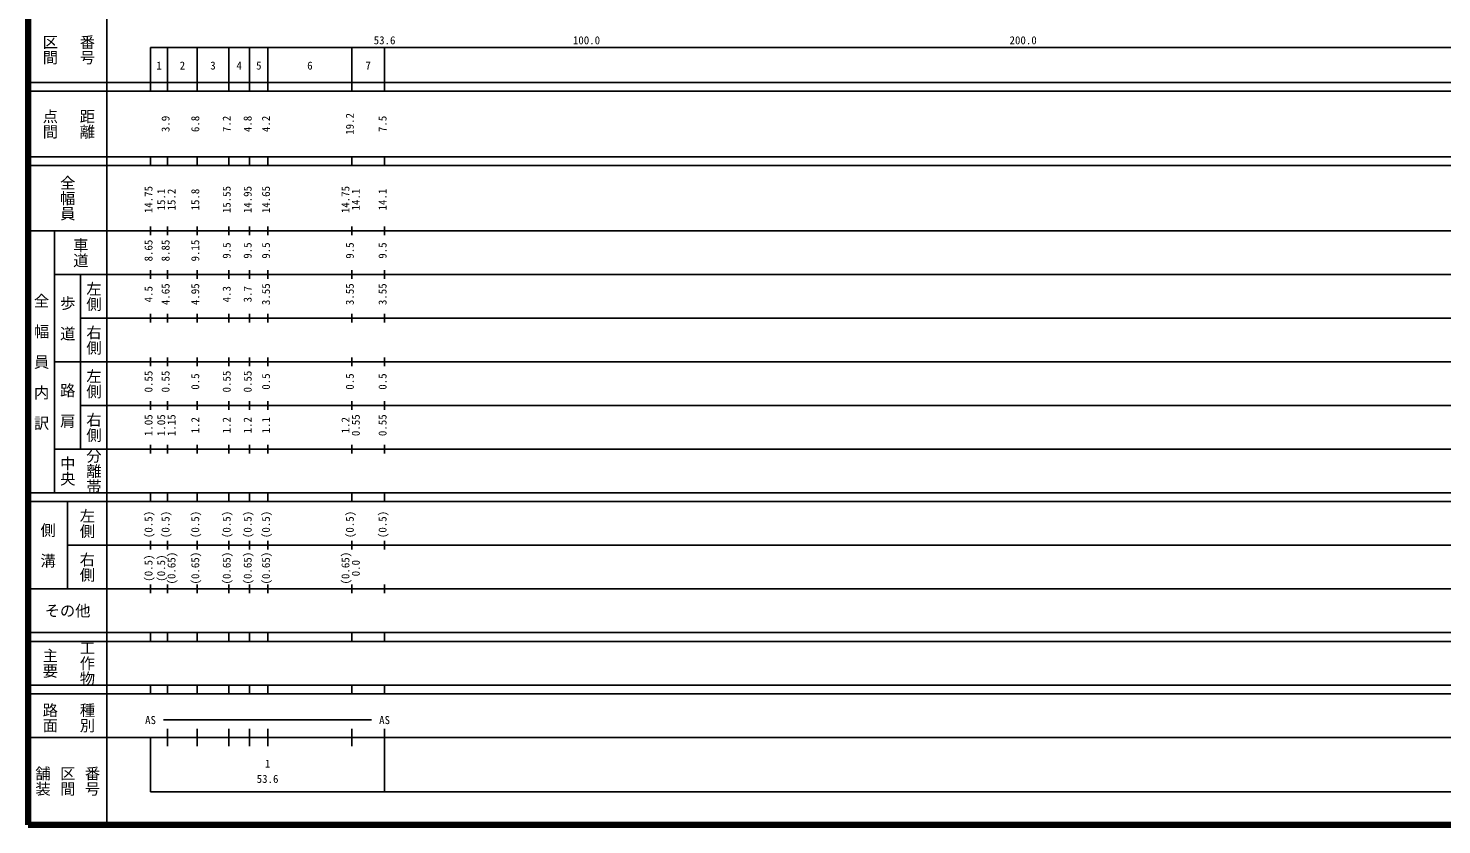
# Model space of a CAD drawing. Units: millimetres on the paper, enlarged 1000 times. Extents: x 40000 to 680000, y 20000 to 380000.
# Drawn here: x 40000 to 363711, y 20000 to 202409 of the extents above; entities that cross this region are included whole.
import ezdxf
from ezdxf.enums import TextEntityAlignment as Align

# ---------------------------------------------------------------- set-up
doc = ezdxf.new("R2010")
doc.units = ezdxf.units.MM
doc.header["$LTSCALE"] = 1000
doc.layers.add('M-TTL', color=2, linetype='Continuous', lineweight=140)
doc.layers.add('M-TTL-BAND', color=7, linetype='Continuous', lineweight=25)
doc.styles.add('@ＭＳ ゴシック', font='')
doc.styles.add('ＭＳ ゴシック', font='')
doc.styles.get('@ＭＳ ゴシック').set_extended_font_data('@MS Gothic')
doc.styles.get('ＭＳ ゴシック').set_extended_font_data('MS Gothic')

msp = doc.modelspace()

# ---------------------------------------------------------------- linework, layer by layer
at = {"layer": 'M-TTL'}
for p, q in [((40000, 380000), (40000, 20000)), ((40000, 20000), (680000, 20000))]:
    msp.add_line(p, q, dxfattribs=at)
at = {"layer": 'M-TTL-BAND'}
for p, q in [((58000, 370000), (58000, 20000)), ((68000, 198000), (579000, 198000)), ((68000, 198000), (68000, 188000)), ((71900, 188000), (71900, 198000)), ((78700, 188000), (78700, 198000)), ((85900, 188000), (85900, 198000)), ((90700, 188000), (90700, 198000)), ((94900, 188000), (94900, 198000)), ((114100, 188000), (114100, 198000)), ((121600, 188000), (121600, 198000)), ((40000, 190000), (579000, 190000)), ((40000, 188000), (579000, 188000)), ((40000, 173000), (579000, 173000)), ((68000, 171000), (68000, 173000)), ((71900, 171000), (71900, 173000)), ((78700, 171000), (78700, 173000)), ((85900, 171000), (85900, 173000)), ((90700, 171000), (90700, 173000)), ((94900, 171000), (94900, 173000)), ((114100, 171000), (114100, 173000)), ((121600, 171000), (121600, 173000)), ((40000, 171000), (579000, 171000)), ((40000, 156000), (579000, 156000)), ((46000, 96000), (46000, 156000)), ((68000, 155000), (68000, 157000)), ((71900, 155000), (71900, 157000)), ((78700, 155000), (78700, 157000)), ((85900, 155000), (85900, 157000)), ((90700, 155000), (90700, 157000)), ((94900, 155000), (94900, 157000)), ((114100, 155000), (114100, 157000)), ((121600, 155000), (121600, 157000)), ((46000, 146000), (579000, 146000)), ((52000, 146000), (52000, 106000)), ((68000, 145000), (68000, 147000)), ((71900, 145000), (71900, 147000)), ((78700, 145000), (78700, 147000)), ((85900, 145000), (85900, 147000)), ((90700, 145000), (90700, 147000)), ((94900, 145000), (94900, 147000)), ((114100, 145000), (114100, 147000)), ((121600, 145000), (121600, 147000)), ((52000, 136000), (579000, 136000)), ((68000, 135000), (68000, 137000)), ((71900, 135000), (71900, 137000)), ((78700, 135000), (78700, 137000)), ((85900, 135000), (85900, 137000)), ((90700, 135000), (90700, 137000)), ((94900, 135000), (94900, 137000)), ((114100, 135000), (114100, 137000)), ((121600, 135000), (121600, 137000)), ((68000, 125000), (68000, 127000)), ((71900, 125000), (71900, 127000)), ((78700, 125000), (78700, 127000)), ((85900, 125000), (85900, 127000)), ((90700, 125000), (90700, 127000)), ((94900, 125000), (94900, 127000)), ((114100, 125000), (114100, 127000)), ((121600, 125000), (121600, 127000)), ((46000, 126000), (579000, 126000)), ((68000, 115000), (68000, 117000)), ((71900, 115000), (71900, 117000)), ((78700, 115000), (78700, 117000)), ((85900, 115000), (85900, 117000)), ((90700, 115000), (90700, 117000)), ((94900, 115000), (94900, 117000)), ((114100, 115000), (114100, 117000)), ((121600, 115000), (121600, 117000)), ((52000, 116000), (579000, 116000)), ((68000, 105000), (68000, 107000)), ((71900, 105000), (71900, 107000)), ((78700, 105000), (78700, 107000)), ((85900, 105000), (85900, 107000)), ((90700, 105000), (90700, 107000)), ((94900, 105000), (94900, 107000)), ((114100, 105000), (114100, 107000)), ((121600, 105000), (121600, 107000)), ((46000, 106000), (579000, 106000)), ((40000, 96000), (579000, 96000)), ((40000, 94000), (579000, 94000)), ((49000, 94000), (49000, 74000)), ((68000, 94000), (68000, 96000)), ((71900, 94000), (71900, 96000)), ((78700, 94000), (78700, 96000)), ((85900, 94000), (85900, 96000)), ((90700, 94000), (90700, 96000)), ((94900, 94000), (94900, 96000)), ((114100, 94000), (114100, 96000)), ((121600, 94000), (121600, 96000)), ((68000, 83000), (68000, 85000)), ((71900, 83000), (71900, 85000)), ((78700, 83000), (78700, 85000)), ((85900, 83000), (85900, 85000)), ((90700, 83000), (90700, 85000)), ((94900, 83000), (94900, 85000)), ((114100, 83000), (114100, 85000)), ((121600, 83000), (121600, 85000)), ((49000, 84000), (579000, 84000)), ((68000, 73000), (68000, 75000)), ((71900, 73000), (71900, 75000)), ((78700, 73000), (78700, 75000)), ((85900, 73000), (85900, 75000)), ((90700, 73000), (90700, 75000)), ((94900, 73000), (94900, 75000)), ((114100, 73000), (114100, 75000)), ((121600, 73000), (121600, 75000)), ((40000, 74000), (579000, 74000)), ((40000, 64000), (579000, 64000)), ((40000, 62000), (579000, 62000)), ((68000, 62000), (68000, 64000)), ((71900, 62000), (71900, 64000)), ((78700, 62000), (78700, 64000)), ((85900, 62000), (85900, 64000)), ((90700, 62000), (90700, 64000)), ((94900, 62000), (94900, 64000)), ((114100, 62000), (114100, 64000)), ((121600, 62000), (121600, 64000)), ((40000, 52000), (579000, 52000)), ((68000, 50000), (68000, 52000)), ((71900, 50000), (71900, 52000)), ((78700, 50000), (78700, 52000)), ((85900, 50000), (85900, 52000)), ((90700, 50000), (90700, 52000)), ((94900, 50000), (94900, 52000)), ((114100, 50000), (114100, 52000)), ((121600, 50000), (121600, 52000)), ((40000, 50000), (579000, 50000)), ((71000, 44000), (118600, 44000)), ((40000, 40000), (579000, 40000)), ((68000, 40000), (68000, 27500)), ((71900, 38000), (71900, 42000)), ((78700, 38000), (78700, 42000)), ((85900, 38000), (85900, 42000)), ((90700, 38000), (90700, 42000)), ((94900, 38000), (94900, 42000)), ((114100, 38000), (114100, 42000)), ((121600, 27500), (121600, 42000)), ((68000, 27500), (579000, 27500))]:
    msp.add_line(p, q, dxfattribs=at)

# ---------------------------------------------------------------- texts
at = {"layer": 'M-TTL-BAND', "style": '@ＭＳ ゴシック'}
for s, p in [('番号', (53500, 197500)), ('区間', (45000, 197500)), ('点間', (45000, 180500)), ('距離', (53500, 180500)), ('全幅員', (49000, 163500)), ('車道', (52000, 151000)), ('左側', (55000, 141000)), ('全\u3000幅\u3000員\u3000内\u3000訳', (43000, 126000)), ('歩\u3000道', (49000, 136000)), ('右側', (55000, 131000)), ('左側', (55000, 121000)), ('路\u3000肩', (49000, 116000)), ('右側', (55000, 111000)), ('中央', (49000, 101000)), ('分離帯', (55000, 101000)), ('左側', (53500, 89000)), ('側\u3000溝', (44500, 84000)), ('右側', (53500, 79000)), ('工作物', (53500, 57000)), ('主要', (45000, 57000)), ('路面', (45000, 44500)), ('種別', (53500, 44500)), ('舗装', (43333, 30000)), ('区間', (49000, 30000)), ('番号', (54667, 30000))]:
    msp.add_text(s, height=2566, rotation=270, dxfattribs=at).set_placement(p, align=Align.MIDDLE_CENTER)
at = {"layer": 'M-TTL-BAND', "style": 'ＭＳ ゴシック'}
for s, p in [('53.6', (121600, 198195)), ('100.0', (167844, 198195)), ('200.0', (267844, 198195)), ('1', (69950, 192405)), ('2', (75300, 192405)), ('3', (82300, 192405)), ('4', (88300, 192405)), ('5', (92800, 192405)), ('6', (104500, 192405)), ('7', (117850, 192405)), ('AS', (68000, 42500)), ('AS', (121600, 42500)), ('1', (94800, 32523)), ('53.6', (94800, 29033))]:
    msp.add_text(s, height=1833, dxfattribs=at).set_placement(p, align=Align.BOTTOM_CENTER)
for s, p in [('3.9', (72900, 180500)), ('6.8', (79700, 180500)), ('7.2', (86900, 180500)), ('4.8', (91700, 180500)), ('4.2', (95900, 180500)), ('19.2', (115100, 180500)), ('7.5', (122600, 180500)), ('14.75', (69000, 163174)), ('15.1', (71900, 163174)), ('15.2', (74270, 163174)), ('15.8', (79700, 163174)), ('15.55', (86900, 163174)), ('14.95', (91700, 163174)), ('14.65', (95900, 163174)), ('14.75', (114100, 163174)), ('14.1', (116470, 163174)), ('14.1', (122600, 163174)), ('8.65', (69000, 151500)), ('8.85', (72900, 151500)), ('9.15', (79700, 151500)), ('9.5', (86900, 151500)), ('9.5', (91700, 151500)), ('9.5', (95900, 151500)), ('9.5', (115100, 151500)), ('9.5', (122600, 151500)), ('4.5', (69000, 141500)), ('4.65', (72900, 141500)), ('4.95', (79700, 141500)), ('4.3', (86900, 141500)), ('3.7', (91700, 141500)), ('3.55', (95900, 141500)), ('3.55', (115100, 141500)), ('3.55', (122600, 141500)), ('0.55', (69000, 121500)), ('0.55', (72900, 121500)), ('0.5', (79700, 121500)), ('0.55', (86900, 121500)), ('0.55', (91700, 121500)), ('0.5', (95900, 121500)), ('0.5', (115100, 121500)), ('0.5', (122600, 121500)), ('1.05', (69000, 111500)), ('1.05', (71900, 111500)), ('1.15', (74270, 111500)), ('0.55', (116470, 111500)), ('0.55', (122600, 111500)), ('1.2', (79700, 111500)), ('1.2', (86900, 111500)), ('1.2', (91700, 111500)), ('1.1', (95900, 111500)), ('1.2', (114100, 111500)), ('(0.5)', (69000, 88764)), ('(0.5)', (72900, 88764)), ('(0.5)', (79700, 88764)), ('(0.5)', (86900, 88764)), ('(0.5)', (91700, 88764)), ('(0.5)', (95900, 88764)), ('(0.5)', (115100, 88764)), ('(0.5)', (122600, 88764)), ('(0.5)', (69000, 78764)), ('(0.5)', (71900, 78764)), ('(0.65)', (74270, 78764)), ('(0.65)', (79700, 78764)), ('(0.65)', (86900, 78764)), ('(0.65)', (91700, 78764)), ('(0.65)', (95900, 78764)), ('(0.65)', (114100, 78764)), ('0.0', (116470, 78764))]:
    msp.add_text(s, height=1833, rotation=90, dxfattribs=at).set_placement(p, align=Align.BOTTOM_CENTER)
msp.add_text('その他', height=2566, dxfattribs=at).set_placement((49000, 69000), align=Align.MIDDLE_CENTER)

doc.saveas('drawing.dxf')
